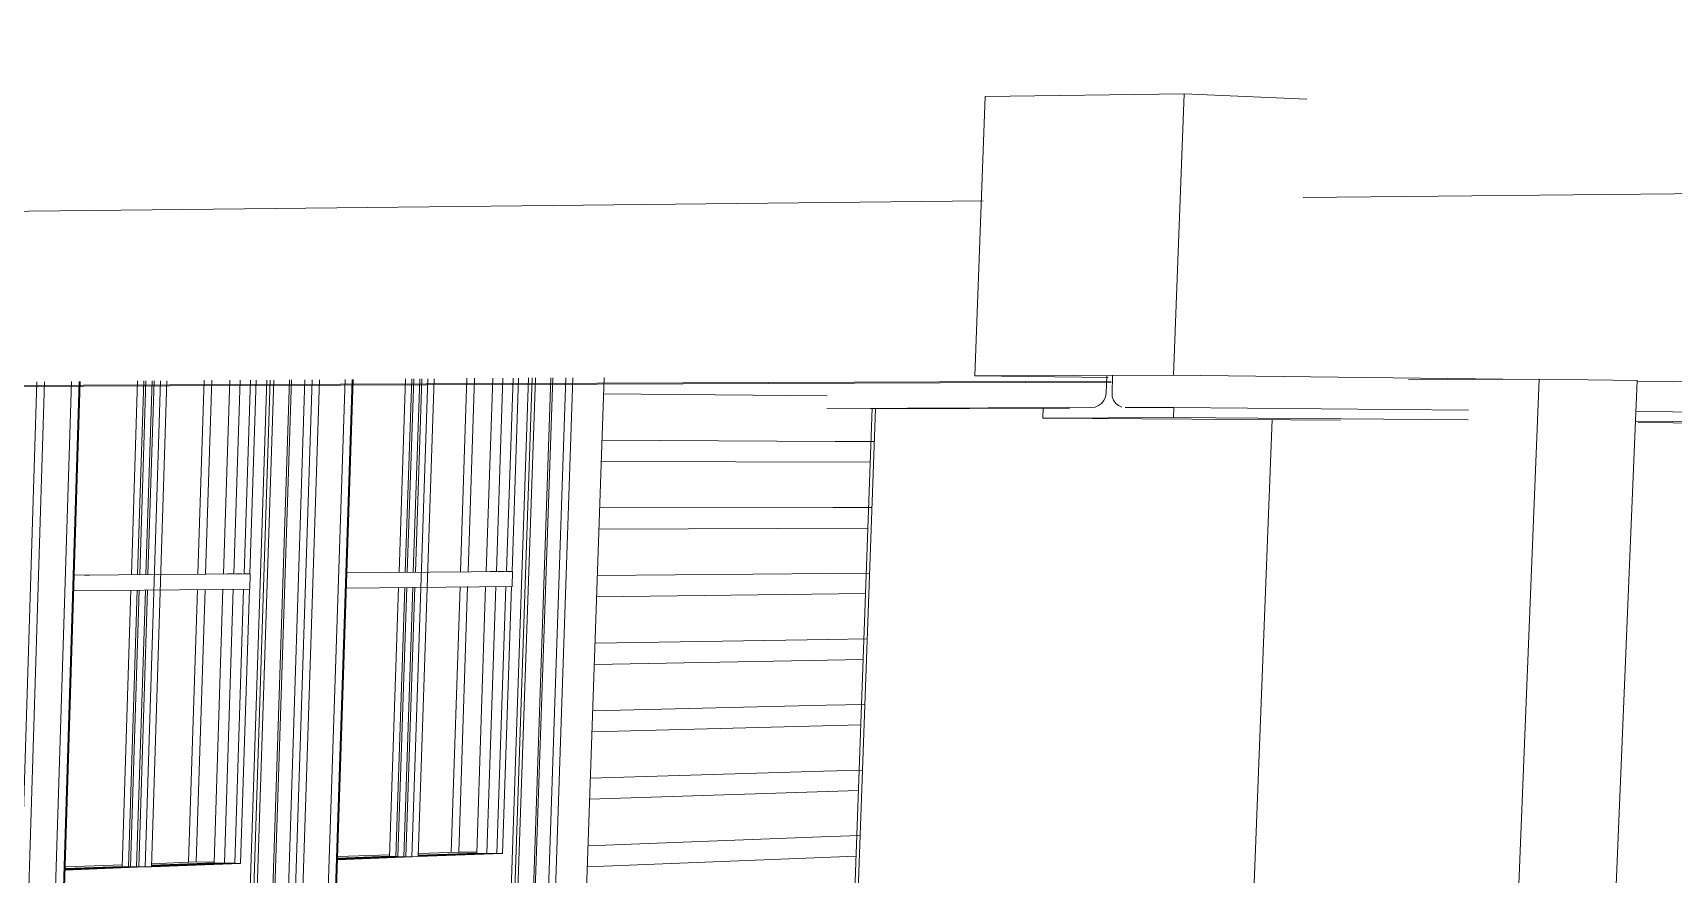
# Model space of a CAD drawing. Header units: inches. Extents: x 205 to 211, y -138 to -29.
# Drawn here: x 207.4514 to 207.5623, y -137.5765 to -137.5195 of the extents above; entities that cross this region are included whole.
import ezdxf

# ---------------------------------------------------------------- set-up
doc = ezdxf.new("R2010")
doc.units = ezdxf.units.IN
doc.header["$MEASUREMENT"] = 0
for name, color, linetype, lineweight in [('A-GLAZ', 151, 'Continuous', 13), ('A-PART', 2, 'Continuous', 9), ('A-ROOF', 132, 'Continuous', 13), ('A-WALL', 113, 'Continuous', 13), ('A-WALL-PATT', 111, 'Continuous', 13), ('Q-CASE', 31, 'Continuous', 9), ('S-BEAM', 12, 'Continuous', 9)]:
    doc.layers.add(name, color=color, linetype=linetype, lineweight=lineweight)

# ---------------------------------------------------------------- blocks, each defined once
blk = doc.blocks.new('FP_35-Looking SouthWest')
at = {"layer": 'A-WALL-PATT', "lineweight": 9}
for p, q in [((-71.69324, -137.48418), (-71.6906, -137.48446)), ((-71.69341, -137.4887), (-71.69076, -137.48896)), ((-71.69357, -137.49322), (-71.69092, -137.49346)), ((-71.69373, -137.49773), (-71.69109, -137.49796)), ((-71.69389, -137.50225), (-71.69125, -137.50245)), ((-71.69406, -137.50675), (-71.69141, -137.50694)), ((-71.69422, -137.51126), (-71.69157, -137.51142)), ((-71.69438, -137.51576), (-71.69174, -137.51591)), ((-71.69551, -137.54716), (-71.69287, -137.54717)), ((-71.69567, -137.55163), (-71.69303, -137.55162)), ((-71.69583, -137.5561), (-71.69319, -137.55607)), ((-71.69599, -137.56056), (-71.69335, -137.56052)), ((-71.69615, -137.56502), (-71.69351, -137.56496)), ((-71.69631, -137.56948), (-71.69367, -137.5694)), ((-71.69647, -137.57393), (-71.69384, -137.57383)), ((-71.69663, -137.57838), (-71.694, -137.57826)), ((-71.69679, -137.58282), (-71.69416, -137.58268)), ((-71.69695, -137.58726), (-71.69432, -137.58711)), ((-71.69711, -137.5917), (-71.69448, -137.59153)), ((-71.69727, -137.59613), (-71.69464, -137.59594))]:
    blk.add_line(p, q, dxfattribs=at)
blk = doc.blocks.new('FP_65-Looking SouthWest')
at = {"layer": 'A-WALL-PATT', "lineweight": 9}
for p, q in [((-71.71129, -137.54708), (-71.69551, -137.54716)), ((-71.71145, -137.55166), (-71.69567, -137.55163)), ((-71.71161, -137.55624), (-71.69583, -137.5561)), ((-71.71173, -137.56082), (-71.69599, -137.56056)), ((-71.71192, -137.56539), (-71.69615, -137.56502)), ((-71.71208, -137.56996), (-71.69631, -137.56948)), ((-71.71224, -137.57452), (-71.69647, -137.57393))]:
    blk.add_line(p, q, dxfattribs=at)
blk = doc.blocks.new('FP_81-Looking SouthWest')
at = {"layer": 'A-PART'}
for p, q in [((-71.71118, -137.54393), (-71.69606, -137.54408)), ((-71.71134, -137.54851), (-71.69314, -137.54856)), ((-71.7115, -137.55309), (-71.6933, -137.55302)), ((-71.71166, -137.55767), (-71.69346, -137.55746)), ((-71.71181, -137.56225), (-71.69362, -137.56191)), ((-71.71197, -137.56682), (-71.69378, -137.56635)), ((-71.71213, -137.57138), (-71.69394, -137.57079)), ((-71.71229, -137.57595), (-71.6941, -137.57522))]:
    blk.add_line(p, q, dxfattribs=at)

msp = doc.modelspace()

# ---------------------------------------------------------------- linework, layer by layer
at = {"layer": 'A-GLAZ', "lineweight": 9}
for p, q in [((207.45163, -137.54312), (207.44927, -137.61945)), ((207.44979, -137.61939), (207.45216, -137.54312)), ((207.45398, -137.54311), (207.45161, -137.61921)), ((207.45213, -137.61916), (207.4545, -137.5431)), ((207.46427, -137.55611), (207.46469, -137.54301)), ((207.46539, -137.54301), (207.46497, -137.55611)), ((207.46566, -137.55611), (207.46609, -137.54301)), ((207.46609, -137.54301), (207.46566, -137.55611)), ((207.47027, -137.54298), (207.46821, -137.60596)), ((207.46866, -137.60713), (207.47076, -137.54298)), ((207.47249, -137.54297), (207.47025, -137.61121)), ((207.47069, -137.61237), (207.47298, -137.54296)), ((207.48204, -137.55596), (207.48248, -137.54288)), ((207.48317, -137.54287), (207.48273, -137.55596)), ((207.48341, -137.55596), (207.48386, -137.54287)), ((207.48386, -137.54287), (207.48341, -137.55596)), ((207.48791, -137.54285), (207.48541, -137.61579)), ((207.49002, -137.54283), (207.4875, -137.61558)), ((207.46364, -137.57569), (207.46423, -137.55716)), ((207.46493, -137.55716), (207.46434, -137.5757)), ((207.46503, -137.57571), (207.46563, -137.55715)), ((207.46563, -137.55715), (207.46503, -137.57571)), ((207.4814, -137.57502), (207.482, -137.55698)), ((207.48269, -137.55697), (207.48208, -137.57503)), ((207.48276, -137.57504), (207.48338, -137.55697)), ((207.48338, -137.55697), (207.48276, -137.57504)), ((207.47606, -137.57526), (207.472, -137.57541)), ((207.472, -137.57545), (207.47661, -137.57527)), ((207.47661, -137.57527), (207.472, -137.57545)), ((207.47551, -137.57524), (207.47201, -137.57537)), ((207.47201, -137.57537), (207.47551, -137.57524)), ((207.47203, -137.57526), (207.47553, -137.57513)), ((207.48208, -137.57503), (207.47745, -137.5752)), ((207.47745, -137.57524), (207.48276, -137.57504)), ((207.48276, -137.57504), (207.47745, -137.57524)), ((207.4814, -137.57502), (207.47746, -137.57517)), ((207.47746, -137.57517), (207.4814, -137.57502)), ((207.47748, -137.57506), (207.48018, -137.57495)), ((207.48018, -137.57495), (207.4814, -137.57497)), ((207.4814, -137.57502), (207.48276, -137.57504)), ((207.48208, -137.57503), (207.48276, -137.57504)), ((207.45797, -137.57594), (207.45357, -137.57611)), ((207.45357, -137.57615), (207.45853, -137.57596)), ((207.45853, -137.57596), (207.45357, -137.57615)), ((207.45742, -137.57593), (207.45358, -137.57607)), ((207.45358, -137.57607), (207.45742, -137.57593)), ((207.4536, -137.57596), (207.45744, -137.57581)), ((207.4594, -137.57592), (207.46503, -137.57571)), ((207.46503, -137.57571), (207.4594, -137.57592)), ((207.46434, -137.5757), (207.45941, -137.57589)), ((207.46364, -137.57569), (207.45942, -137.57585)), ((207.45942, -137.57585), (207.46364, -137.57569)), ((207.45944, -137.57574), (207.46243, -137.57562)), ((207.46243, -137.57562), (207.46365, -137.57564)), ((207.46364, -137.57569), (207.46503, -137.57571)), ((207.46434, -137.5757), (207.46503, -137.57571))]:
    msp.add_line(p, q, dxfattribs=at)
at = {"layer": 'A-GLAZ'}
for p, q in [((207.45221, -137.61912), (207.45458, -137.5431)), ((207.45804, -137.55617), (207.45845, -137.54306)), ((207.45887, -137.54306), (207.45846, -137.55617)), ((207.4586, -137.55617), (207.45901, -137.54306)), ((207.46, -137.54305), (207.45896, -137.57596)), ((207.45944, -137.54306), (207.45902, -137.55617)), ((207.45916, -137.55617), (207.45958, -137.54305)), ((207.4594, -137.57595), (207.46044, -137.54305)), ((207.46253, -137.55612), (207.46295, -137.54301)), ((207.46306, -137.55612), (207.46348, -137.54301)), ((207.46527, -137.60232), (207.46719, -137.543)), ((207.4655, -137.60256), (207.46743, -137.543)), ((207.46566, -137.55611), (207.46609, -137.54301)), ((207.46573, -137.60279), (207.46767, -137.543)), ((207.46647, -137.543), (207.46605, -137.55611)), ((207.46675, -137.60396), (207.46873, -137.54299)), ((207.46688, -137.6041), (207.46887, -137.54299)), ((207.46775, -137.60513), (207.46978, -137.54299)), ((207.47076, -137.61252), (207.47305, -137.54296)), ((207.47615, -137.55601), (207.47658, -137.54292)), ((207.477, -137.54292), (207.47656, -137.55601)), ((207.4767, -137.55601), (207.47714, -137.54292)), ((207.4781, -137.54292), (207.47702, -137.57528)), ((207.47755, -137.54292), (207.47711, -137.55601)), ((207.47725, -137.55601), (207.47769, -137.54292)), ((207.47744, -137.57526), (207.47852, -137.54291)), ((207.4803, -137.55597), (207.48074, -137.54288)), ((207.48082, -137.55596), (207.48126, -137.54288)), ((207.48242, -137.61597), (207.48491, -137.54286)), ((207.48266, -137.61594), (207.48515, -137.54286)), ((207.48288, -137.61592), (207.48537, -137.54286)), ((207.48341, -137.55596), (207.48386, -137.54287)), ((207.48423, -137.54287), (207.48379, -137.55596)), ((207.48393, -137.61579), (207.48642, -137.54286)), ((207.48405, -137.61578), (207.48655, -137.54286)), ((207.48494, -137.61581), (207.48744, -137.54285)), ((207.46608, -137.55611), (207.45418, -137.55621)), ((207.4552, -137.5562), (207.45486, -137.5562)), ((207.45506, -137.5562), (207.4552, -137.5562)), ((207.46455, -137.55611), (207.46497, -137.55611)), ((207.46511, -137.55611), (207.46552, -137.55611)), ((207.46566, -137.55611), (207.46605, -137.55611)), ((207.46605, -137.55715), (207.46608, -137.55611)), ((207.48382, -137.55596), (207.47263, -137.55605)), ((207.48231, -137.55595), (207.48273, -137.55595)), ((207.48286, -137.55595), (207.48327, -137.55596)), ((207.48341, -137.55596), (207.48379, -137.55596)), ((207.48379, -137.55697), (207.48382, -137.55596)), ((207.45415, -137.55727), (207.46605, -137.55715)), ((207.45741, -137.57594), (207.458, -137.55722)), ((207.45843, -137.55722), (207.45783, -137.57595)), ((207.45797, -137.57595), (207.45857, -137.55722)), ((207.45899, -137.55722), (207.45839, -137.57596)), ((207.45853, -137.57596), (207.45913, -137.55722)), ((207.46191, -137.57562), (207.4625, -137.55717)), ((207.46243, -137.57562), (207.46303, -137.55717)), ((207.46503, -137.57571), (207.46563, -137.55715)), ((207.46602, -137.55715), (207.46542, -137.57572)), ((207.4726, -137.55708), (207.48379, -137.55697)), ((207.47551, -137.57526), (207.47611, -137.55704)), ((207.47653, -137.55704), (207.47592, -137.57526)), ((207.47606, -137.57526), (207.47667, -137.55704)), ((207.47708, -137.55703), (207.47647, -137.57527)), ((207.47661, -137.57527), (207.47722, -137.55703)), ((207.47966, -137.57495), (207.48027, -137.55699)), ((207.48018, -137.57495), (207.48078, -137.55698)), ((207.48276, -137.57504), (207.48338, -137.55697)), ((207.48376, -137.55697), (207.48314, -137.57504)), ((207.47702, -137.57527), (207.47199, -137.57547)), ((207.47661, -137.57527), (207.472, -137.57545)), ((207.47551, -137.57526), (207.47592, -137.57526)), ((207.47592, -137.57526), (207.47606, -137.57526)), ((207.47606, -137.57526), (207.47647, -137.57527)), ((207.47647, -137.57527), (207.47661, -137.57526)), ((207.47661, -137.57527), (207.47699, -137.57528)), ((207.47702, -137.57528), (207.47744, -137.57526)), ((207.48314, -137.57504), (207.47744, -137.57526)), ((207.48276, -137.57504), (207.47745, -137.57524)), ((207.48314, -137.57504), (207.48276, -137.57504)), ((207.45896, -137.57596), (207.45356, -137.57617)), ((207.45853, -137.57596), (207.45357, -137.57615)), ((207.45741, -137.57594), (207.45783, -137.57595)), ((207.45783, -137.57595), (207.45797, -137.57594)), ((207.45797, -137.57595), (207.45839, -137.57596)), ((207.45839, -137.57596), (207.45854, -137.57595)), ((207.45853, -137.57596), (207.45892, -137.57596)), ((207.45896, -137.57596), (207.4594, -137.57595)), ((207.46503, -137.57571), (207.4594, -137.57592)), ((207.46542, -137.57572), (207.4594, -137.57595)), ((207.46542, -137.57572), (207.46503, -137.57571))]:
    msp.add_line(p, q, dxfattribs=at)
at = {"layer": 'A-PART'}
msp.add_line((207.50623, -137.59823), (207.50816, -137.5449), dxfattribs=at)
at = {"layer": 'A-ROOF'}
for p, q in [((207.34356, -137.5327), (207.51566, -137.53088)), ((207.53731, -137.53065), (207.57909, -137.53021))]:
    msp.add_line(p, q, dxfattribs=at)
at = {"layer": 'A-WALL'}
msp.add_line((207.50838, -137.54495), (207.50645, -137.59817), dxfattribs=at)
at = {"layer": 'Q-CASE'}
for p, q in [((207.5158, -137.52381), (207.51511, -137.54272)), ((207.52927, -137.52362), (207.5158, -137.52381)), ((207.52854, -137.54267), (207.52927, -137.52362)), ((207.53757, -137.52399), (207.52927, -137.52362)), ((207.5243, -137.54308), (207.36507, -137.54371)), ((207.37081, -137.54374), (207.52435, -137.54314)), ((207.51511, -137.54272), (207.52854, -137.54267)), ((207.51511, -137.54272), (207.52411, -137.54283)), ((207.55083, -137.54295), (207.52854, -137.54267)), ((207.54445, -137.54298), (207.55328, -137.54294)), ((207.54981, -137.62891), (207.55328, -137.54294)), ((207.55328, -137.54294), (207.5599, -137.54303)), ((207.5599, -137.54303), (207.55641, -137.62802)), ((207.6666, -137.54442), (207.55993, -137.54307)), ((207.52147, -137.54487), (207.50508, -137.54492)), ((207.50805, -137.54494), (207.5215, -137.5449)), ((207.53201, -137.62816), (207.53521, -137.54566))]:
    msp.add_line(p, q, dxfattribs=at)
at = {"layer": 'S-BEAM'}
for p, q in [((207.52402, -137.54273), (207.52398, -137.54389)), ((207.52438, -137.54388), (207.52442, -137.54272)), ((207.51973, -137.54488), (207.51971, -137.54557)), ((207.51971, -137.54557), (207.52854, -137.54554)), ((207.53984, -137.54572), (207.51971, -137.54557)), ((207.52299, -137.54487), (207.51973, -137.54488)), ((207.52529, -137.54486), (207.52528, -137.54486)), ((207.52857, -137.54485), (207.52529, -137.54486)), ((207.52854, -137.54554), (207.52857, -137.54485)), ((207.54847, -137.5457), (207.52854, -137.54554)), ((207.52857, -137.54485), (207.5485, -137.54503)), ((207.55988, -137.54514), (207.66461, -137.54609)), ((207.66458, -137.54663), (207.55985, -137.54579)), ((207.65723, -137.54664), (207.55997, -137.54588))]:
    msp.add_line(p, q, dxfattribs=at)
for points in [[(207.52398, -137.54389, 0), (207.52394, -137.54414, 0), (207.52383, -137.54438, 0), (207.52367, -137.54458, 0), (207.52347, -137.54473, 0), (207.52324, -137.54483, 0), (207.52299, -137.54487, 0)], [(207.52505, -137.54483, 0), (207.52482, -137.54473, 0), (207.52463, -137.54458, 0), (207.52449, -137.54437, 0), (207.5244, -137.54414, 0), (207.52438, -137.54388, 0)]]:
    msp.add_polyline3d(points, dxfattribs=at)

# ---------------------------------------------------------------- block references
at = {"layer": 'A-PART'}
msp.add_blockref('FP_81-Looking SouthWest', (279.20117, 0), dxfattribs=at)
at = {"layer": 'A-WALL', "lineweight": 9}
for name in ['FP_65-Looking SouthWest', 'FP_35-Looking SouthWest']:
    msp.add_blockref(name, (279.20117, 0), dxfattribs=at)

doc.saveas('drawing.dxf')
